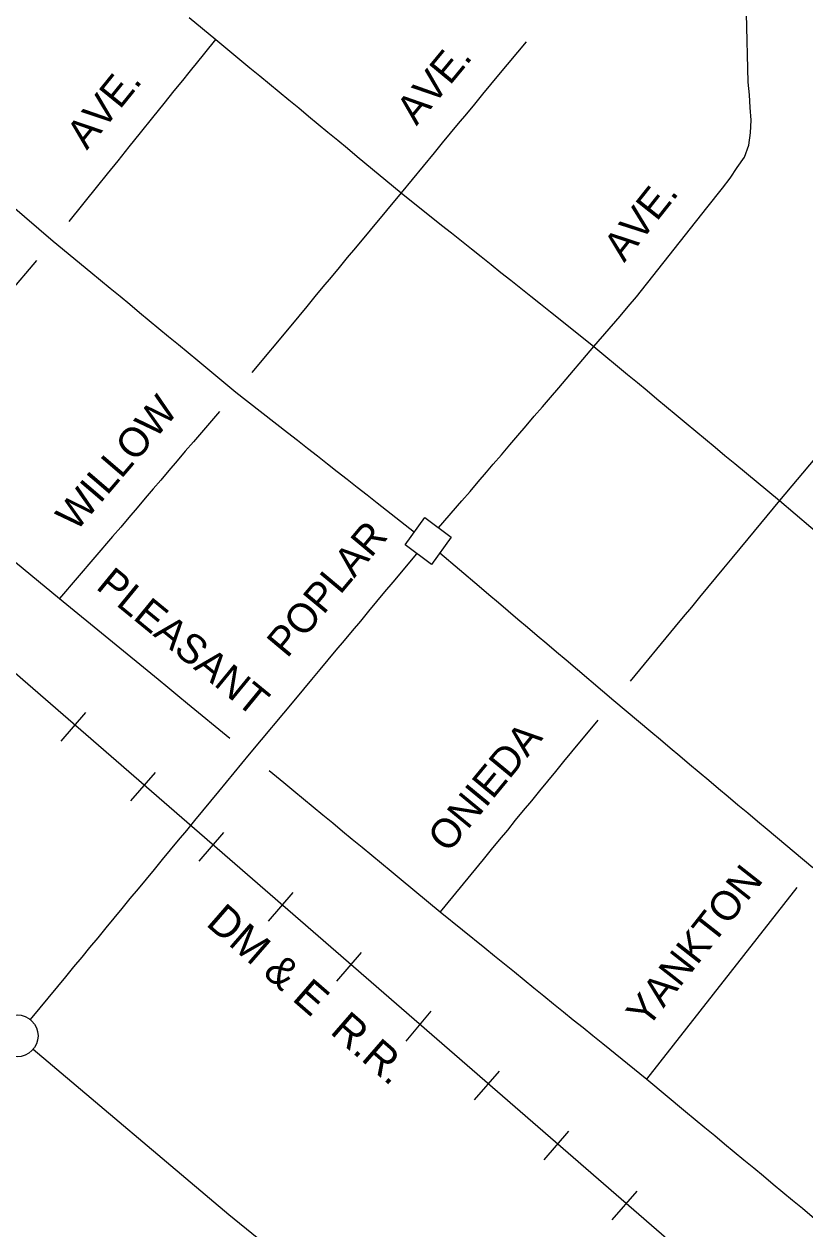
# Model space of a CAD drawing. Extents: x 1273685 to 1311991, y 16109961 to 16132859.
# Drawn here: x 1284864 to 1286097, y 16121440 to 16123342 of the extents above; entities that cross this region are included whole.
import ezdxf

# ---------------------------------------------------------------- set-up
doc = ezdxf.new("R2010")
doc.units = 0
for name, color, linetype in [('L11', 7, 'Continuous'), ('L3', 7, 'Continuous'), ('L4', 7, 'Continuous'), ('L48', 7, 'Continuous'), ('L9', 7, 'Continuous')]:
    doc.layers.add(name, color=color, linetype=linetype)

msp = doc.modelspace()

# ---------------------------------------------------------------- linework, layer by layer
at = {"layer": 'L11'}
for p, q in [((1284922.8, 16122210.3), (1284961.9, 16122255.5)), ((1284922.8, 16122210.3), (1284961.9, 16122255.5)), ((1284922.8, 16122210.3), (1284961.9, 16122255.5)), ((1284922.8, 16122210.3), (1284961.9, 16122255.5)), ((1284922.8, 16122210.3), (1284961.9, 16122255.5)), ((1284922.8, 16122210.3), (1284961.9, 16122255.5)), ((1284922.8, 16122210.3), (1284961.9, 16122255.5)), ((1285032.6, 16122115.6), (1285071.7, 16122160.7)), ((1285032.6, 16122115.6), (1285071.7, 16122160.7)), ((1285032.6, 16122115.6), (1285071.7, 16122160.7)), ((1285032.6, 16122115.6), (1285071.7, 16122160.7)), ((1285032.6, 16122115.6), (1285071.7, 16122160.7)), ((1285032.6, 16122115.6), (1285071.7, 16122160.7)), ((1285032.6, 16122115.6), (1285071.7, 16122160.7)), ((1285140.4, 16122020.8), (1285179.5, 16122066)), ((1285140.4, 16122020.8), (1285179.5, 16122066)), ((1285140.4, 16122020.8), (1285179.5, 16122066)), ((1285140.4, 16122020.8), (1285179.5, 16122066)), ((1285140.4, 16122020.8), (1285179.5, 16122066)), ((1285140.4, 16122020.8), (1285179.5, 16122066)), ((1285140.4, 16122020.8), (1285179.5, 16122066)), ((1285250.2, 16121926), (1285289.3, 16121971.2)), ((1285250.2, 16121926), (1285289.3, 16121971.2)), ((1285250.2, 16121926), (1285289.3, 16121971.2)), ((1285250.2, 16121926), (1285289.3, 16121971.2)), ((1285250.2, 16121926), (1285289.3, 16121971.2)), ((1285250.2, 16121926), (1285289.3, 16121971.2)), ((1285250.2, 16121926), (1285289.3, 16121971.2)), ((1285357.9, 16121831.3), (1285397.1, 16121876.4)), ((1285357.9, 16121831.3), (1285397.1, 16121876.4)), ((1285357.9, 16121831.3), (1285397.1, 16121876.4)), ((1285357.9, 16121831.3), (1285397.1, 16121876.4)), ((1285357.9, 16121831.3), (1285397.1, 16121876.4)), ((1285357.9, 16121831.3), (1285397.1, 16121876.4)), ((1285357.9, 16121831.3), (1285397.1, 16121876.4)), ((1285467.7, 16121736.5), (1285506.9, 16121783.6)), ((1285467.7, 16121736.5), (1285506.9, 16121783.6)), ((1285467.7, 16121736.5), (1285506.9, 16121783.6)), ((1285467.7, 16121736.5), (1285506.9, 16121783.6)), ((1285467.7, 16121736.5), (1285506.9, 16121783.6)), ((1285467.7, 16121736.5), (1285506.9, 16121783.6)), ((1285467.7, 16121736.5), (1285506.9, 16121783.6)), ((1285575.6, 16121643.7), (1285614.7, 16121688.9)), ((1285575.6, 16121643.7), (1285614.7, 16121688.9)), ((1285575.6, 16121643.7), (1285614.7, 16121688.9)), ((1285575.6, 16121643.7), (1285614.7, 16121688.9)), ((1285575.6, 16121643.7), (1285614.7, 16121688.9)), ((1285575.6, 16121643.7), (1285614.7, 16121688.9)), ((1285575.6, 16121643.7), (1285614.7, 16121688.9)), ((1285685.4, 16121548.9), (1285724.4, 16121594.1)), ((1285685.4, 16121548.9), (1285724.4, 16121594.1)), ((1285685.4, 16121548.9), (1285724.4, 16121594.1)), ((1285685.4, 16121548.9), (1285724.4, 16121594.1)), ((1285685.4, 16121548.9), (1285724.4, 16121594.1)), ((1285685.4, 16121548.9), (1285724.4, 16121594.1)), ((1285685.4, 16121548.9), (1285724.4, 16121594.1)), ((1285793.1, 16121454.2), (1285832.2, 16121499.3)), ((1285793.1, 16121454.2), (1285832.2, 16121499.3)), ((1285793.1, 16121454.2), (1285832.2, 16121499.3)), ((1285793.1, 16121454.2), (1285832.2, 16121499.3)), ((1285793.1, 16121454.2), (1285832.2, 16121499.3)), ((1285793.1, 16121454.2), (1285832.2, 16121499.3)), ((1285793.1, 16121454.2), (1285832.2, 16121499.3))]:
    msp.add_line(p, q, dxfattribs=at)
msp.add_lwpolyline([(1282905.6, 16123117.9), (1283281.9, 16123207.2), (1283434.5, 16123227.6), (1283687.8, 16123193.6), (1283908.4, 16123128.2), (1284065.3, 16122998.3), (1287293.7, 16120198.1), (1287662.6, 16119894.7), (1288333.3, 16119409.9), (1289034.5, 16118942.3), (1289407.7, 16118737.1), (1289916.4, 16118502.6), (1290314.8, 16118342.8), (1303471.2, 16114576.4)], dxfattribs=at)
at = {"layer": 'L3'}
for p, q in [((1285124.9, 16123352.5), (1285166.8, 16123318.1)), ((1285847.4, 16121676.2), (1286085.2, 16121979.1))]:
    msp.add_line(p, q, dxfattribs=at)
for points in [[(1285764.2, 16122833.1), (1285805.7, 16122881), (1285818.2, 16122896.6), (1285831.2, 16122911.8), (1285942.2, 16123052), (1285967, 16123083.4), (1285979.2, 16123099.1), (1285990.1, 16123115.9), (1286001.7, 16123132.4), (1286008.6, 16123150.9), (1286011.4, 16123170.8), (1286012.3, 16123190.8), (1286011, 16123210.8), (1286009.9, 16123230.7), (1286007.9, 16123250.6), (1286005.2, 16123359)], [(1284935.4, 16123030.8), (1284980.5, 16123086.8), (1284995.8, 16123105.8), (1285012.6, 16123126.6), (1285030, 16123148.3), (1285048.2, 16123170.8), (1285067.3, 16123194.6), (1285085.4, 16123217), (1285101.3, 16123236.8), (1285114.6, 16123253.3), (1285124.9, 16123266), (1285131, 16123273.6), (1285134.1, 16123277.5), (1285166.8, 16123318.1)], [(1285166.8, 16123318.1), (1285220.7, 16123273.4), (1285236.2, 16123260.7), (1285251.6, 16123247.9), (1285267, 16123235.2), (1285282.4, 16123222.5), (1285297.8, 16123209.8), (1285313.1, 16123197.1), (1285328.6, 16123184.3), (1285344.1, 16123171.6), (1285359.4, 16123158.9), (1285374.8, 16123146.2), (1285390.2, 16123133.4), (1285459.5, 16123076.1)], [(1285656.9, 16123314.3), (1285613.6, 16123262.2), (1285600.9, 16123246.9), (1285588.1, 16123231.5), (1285575.4, 16123216.1), (1285562.8, 16123200.8), (1285549.9, 16123185.3), (1285537.1, 16123170), (1285524.4, 16123154.6), (1285511.6, 16123139.2), (1285459.5, 16123076.1)], [(1284623.8, 16123242.8), (1284691.1, 16123185.8), (1284706.3, 16123172.8), (1284721.5, 16123159.9), (1284736.8, 16123147), (1284752, 16123134), (1284767.3, 16123121.1), (1284782.5, 16123108.1), (1284797.7, 16123095.2), (1284812.9, 16123082.3), (1284826.9, 16123070.5), (1284842, 16123057.7), (1284910.3, 16122999.7)], [(1285459.5, 16123076.1), (1285387.3, 16122989), (1285374.5, 16122973.6), (1285361.7, 16122958.2), (1285349, 16122942.8), (1285336.2, 16122927.4), (1285323.5, 16122912), (1285310.7, 16122896.6), (1285298, 16122881.3), (1285285.2, 16122865.9), (1285224, 16122792.2)], [(1285459.5, 16123076.1), (1285523.6, 16123025), (1285539.2, 16123012.6), (1285554.8, 16123000.1), (1285570.5, 16122987.6), (1285586, 16122975.2), (1285601.7, 16122962.7), (1285617.3, 16122950.2), (1285632.9, 16122937.8), (1285648.5, 16122925.3), (1285664.2, 16122912.8), (1285679.8, 16122900.4), (1285695.4, 16122887.9), (1285711, 16122875.6), (1285764.2, 16122833.1)], [(1284910.3, 16122999.7), (1284969.4, 16122950.8), (1284984.9, 16122938), (1285000.3, 16122925.3), (1285015.6, 16122912.6), (1285031.1, 16122899.8), (1285046.4, 16122887.1), (1285061.8, 16122874.4), (1285077.1, 16122861.8), (1285092.4, 16122849.1), (1285107.8, 16122836.4), (1285123.1, 16122823.7), (1285138.6, 16122811), (1285198.6, 16122761.3)], [(1284631.6, 16122670.7), (1284679.2, 16122726.9), (1284690.7, 16122740.5), (1284703.4, 16122755.5), (1284717.1, 16122771.6), (1284732, 16122789.2), (1284748.5, 16122808.7), (1284767.4, 16122831), (1284786.7, 16122853.7), (1284806.6, 16122877.2), (1284824.3, 16122898.2), (1284840.4, 16122917.3), (1284884.5, 16122969.1)], [(1286329, 16122913.5), (1286280, 16122855.2), (1286267.2, 16122839.9), (1286254.4, 16122824.6), (1286241.5, 16122809.3), (1286228.7, 16122793.9), (1286215.7, 16122778.7), (1286202.9, 16122763.3), (1286190.1, 16122748.1), (1286177.2, 16122732.7), (1286164.4, 16122717.4), (1286151.6, 16122702.1), (1286138.6, 16122686.8), (1286125.8, 16122671.5), (1286113, 16122656.2), (1286057.2, 16122589.8)], [(1285518.8, 16122546.8), (1285555.3, 16122589.4), (1285568.4, 16122604.5), (1285581.4, 16122619.7), (1285594.4, 16122634.9), (1285605.1, 16122647.5), (1285617.9, 16122662.4), (1285631.1, 16122677.7), (1285643.9, 16122692.7), (1285657, 16122707.9), (1285669.9, 16122723), (1285682.7, 16122737.9), (1285695.5, 16122752.9), (1285708.6, 16122768.1), (1285764.2, 16122833.1)], [(1285764.2, 16122833.1), (1285817.2, 16122789.1), (1285832.7, 16122776.3), (1285848, 16122763.5), (1285863.5, 16122750.7), (1285878.8, 16122738), (1285894.2, 16122725.2), (1285909.6, 16122712.4), (1285925, 16122699.7), (1285940.3, 16122686.9), (1285955.7, 16122674.1), (1285971.1, 16122661.3), (1285986.5, 16122648.6), (1286057.2, 16122589.8)], [(1285198.6, 16122761.3), (1285280.1, 16122697.5), (1285295.9, 16122685.1), (1285311.6, 16122672.8), (1285327.4, 16122660.4), (1285343.1, 16122648.1), (1285358.8, 16122635.8), (1285374.4, 16122623.5), (1285390.2, 16122611.2), (1285406, 16122598.9), (1285421.7, 16122586.5), (1285480.7, 16122540.3)], [(1285172.6, 16122730.8), (1285131.7, 16122682.9), (1285118.7, 16122667.7), (1285105.7, 16122652.5), (1285092.6, 16122637.2), (1285080.1, 16122622.4), (1285068, 16122608.4), (1285055.5, 16122593.7), (1285042.7, 16122578.6), (1285029.6, 16122563.4), (1285016.7, 16122548.2), (1285003.7, 16122533.1), (1284920.3, 16122435.3)], [(1284631.6, 16122670.7), (1284739.3, 16122582.9), (1284754.7, 16122570.3), (1284770.2, 16122557.7), (1284785.8, 16122545), (1284801.3, 16122532.4), (1284816.7, 16122519.8), (1284920.3, 16122435.3)], [(1286057.2, 16122589.8), (1286007.3, 16122529.5), (1285994.4, 16122514.1), (1285981.8, 16122498.8), (1285968.9, 16122483.3), (1285956.3, 16122468), (1285943.5, 16122452.6), (1285930.8, 16122437.2), (1285918, 16122421.8), (1285905.2, 16122406.4), (1285892.5, 16122391.1), (1285821.2, 16122305)], [(1286057.2, 16122589.8), (1286106.5, 16122548.2), (1286121.7, 16122535.3), (1286136.9, 16122522.3), (1286152.2, 16122509.4), (1286167.6, 16122496.5), (1286182.8, 16122483.6), (1286198, 16122470.7), (1286213.2, 16122457.8), (1286228.6, 16122444.9), (1286243.8, 16122431.9), (1286258.6, 16122419.4), (1286273.3, 16122407), (1286288.7, 16122394), (1286303.9, 16122381.1), (1286319.1, 16122368.2), (1286367.5, 16122327.3)], [(1285520.8, 16122507.5), (1285583.1, 16122454.7), (1285598.3, 16122441.7), (1285613.5, 16122428.8), (1285628.7, 16122415.8), (1285644, 16122402.9), (1285659.1, 16122390), (1285674.5, 16122377.1), (1285689.7, 16122364.1), (1285704.9, 16122351.2), (1285720.1, 16122338.3), (1285795.6, 16122274.2)], [(1284920.3, 16122435.3), (1285076, 16122307.7), (1285091.3, 16122295.1), (1285106.8, 16122282.4), (1285122.4, 16122269.7), (1285189.3, 16122214.8)], [(1285795.6, 16122274.2), (1285853.8, 16122225.4), (1285869.2, 16122212.5), (1285884.4, 16122199.7), (1285899.7, 16122186.8), (1285915.1, 16122174), (1285930.3, 16122161.1), (1285945.6, 16122148.3), (1285961, 16122135.4), (1285976.3, 16122122.6), (1285991.5, 16122109.7), (1286006.9, 16122096.9), (1286022.2, 16122084), (1286037.6, 16122071.2), (1286109.8, 16122010.5)], [(1285770.1, 16122243.4), (1285728.9, 16122193.2), (1285716.2, 16122177.7), (1285703.5, 16122162.3), (1285690.8, 16122146.8), (1285678.1, 16122131.5), (1285665.3, 16122116), (1285652.6, 16122100.6), (1285639.9, 16122085.2), (1285627.4, 16122069.8), (1285614.6, 16122054.3), (1285601.9, 16122038.8), (1285589.2, 16122023.4), (1285521.2, 16121940.8)], [(1285251.1, 16122164), (1285274.6, 16122144.6), (1285290.1, 16122131.9), (1285305.4, 16122119.2), (1285320.9, 16122106.4), (1285336.2, 16122093.7), (1285351.6, 16122081), (1285367, 16122068.2), (1285382.5, 16122055.5), (1285397.8, 16122042.8), (1285413.3, 16122030), (1285428.6, 16122017.3), (1285444.1, 16122004.6), (1285459.6, 16121991.8), (1285521.2, 16121940.8)], [(1285521.2, 16121940.8), (1285591.7, 16121883.6), (1285607.2, 16121871), (1285622.8, 16121858.5), (1285638.4, 16121845.8), (1285653.9, 16121833.2), (1285669.3, 16121820.7), (1285684.9, 16121808.1), (1285700.4, 16121795.5), (1285715.9, 16121782.9), (1285731.4, 16121770.3), (1285747.1, 16121757.7), (1285762.5, 16121745.1), (1285778, 16121732.5), (1285847.4, 16121676.2)], [(1285847.4, 16121676.2), (1285908.7, 16121625.5), (1285924.1, 16121612.7), (1285939.5, 16121599.9), (1285954.8, 16121587.2), (1285970.3, 16121574.5), (1285985.6, 16121561.8), (1286001, 16121549), (1286016.4, 16121536.3), (1286031.8, 16121523.5), (1286047.2, 16121510.7), (1286062.6, 16121498), (1286077.9, 16121485.3), (1286093.3, 16121472.6), (1286108.7, 16121459.8), (1286124.1, 16121447.1), (1286161.5, 16121416.2)]]:
    msp.add_lwpolyline(points, dxfattribs=at)
at = {"layer": 'L4'}
for points in [[(1285220.3, 16122189.5), (1285293.2, 16122276.9), (1285306, 16122292.2), (1285318.8, 16122307.6), (1285331.6, 16122323), (1285344.4, 16122338.3), (1285357.2, 16122353.6), (1285370.1, 16122369), (1285382.9, 16122384.4), (1285395.7, 16122399.7), (1285408.5, 16122415.1), (1285421.3, 16122430.4), (1285434.1, 16122445.8), (1285446.9, 16122461.2), (1285484.3, 16122506)], [(1284874.1, 16121770.4), (1284917.4, 16121822.8), (1284930.1, 16121838.2), (1284942.9, 16121853.6), (1284955.6, 16121869), (1284968.2, 16121884.4), (1284980.9, 16121899.8), (1284993.6, 16121915.2), (1285006.4, 16121930.6), (1285019.1, 16121946), (1285031.8, 16121961.4), (1285044.6, 16121976.8), (1285057.3, 16121992.2), (1285070, 16122007.6), (1285082.8, 16122023), (1285095.5, 16122038.4), (1285108.1, 16122053.8), (1285120.9, 16122069.2), (1285133.6, 16122084.6), (1285146.3, 16122100), (1285159.1, 16122115.4), (1285171.8, 16122130.8), (1285220.3, 16122189.5)], [(1284878.3, 16121723.5), (1285187.5, 16121462.8), (1285517.7, 16121194.9), (1285834.6, 16120936.8)]]:
    msp.add_lwpolyline(points, dxfattribs=at)
at = {"layer": 'L9'}
msp.add_lwpolyline([(1285466, 16122519.8), (1285497, 16122563.1), (1285538.4, 16122532.1), (1285507.4, 16122488.8)], close=True, dxfattribs=at)
msp.add_circle((1284853, 16121744.8), 33.1, dxfattribs=at)

# ---------------------------------------------------------------- texts
at = {"layer": 'L11'}
msp.add_text('DM & E  R.R.', height=48.562, rotation=318.9719, dxfattribs=at).set_placement((1285149.7, 16121920.3))
msp.add_text('DM & E  R.R.', height=48.562, rotation=318.9719, dxfattribs=at).set_placement((1285149.7, 16121920.3))
msp.add_text('DM & E  R.R.', height=48.562, rotation=318.9719, dxfattribs=at).set_placement((1285149.7, 16121920.3))
msp.add_text('DM & E  R.R.', height=48.562, rotation=318.9719, dxfattribs=at).set_placement((1285149.7, 16121920.3))
msp.add_text('DM & E  R.R.', height=48.562, rotation=318.9719, dxfattribs=at).set_placement((1285149.7, 16121920.3))
msp.add_text('DM & E  R.R.', height=48.562, rotation=318.9719, dxfattribs=at).set_placement((1285149.7, 16121920.3))
msp.add_text('DM & E  R.R.', height=48.562, rotation=318.9719, dxfattribs=at).set_placement((1285149.7, 16121920.3))
at = {"layer": 'L48'}
for s, rotation, p in [('AVE.', 50.4557, (1285483.9, 16123180.7)), ('AVE.', 50.9732, (1284963.3, 16123142.3)), ('AVE.', 51.6054, (1285811.9, 16122964.7)), ('WILLOW', 49.492, (1284945.9, 16122539.4)), ('POPLAR', 50.1173, (1285279.5, 16122339.8)), ('PLEASANT', 320.6613, (1284975.9, 16122451.8)), ('ONIEDA', 50.4923, (1285533.8, 16122031.9)), ('YANKTON', 51.8685, (1285848.3, 16121755.1))]:
    msp.add_text(s, height=46.31, rotation=rotation, dxfattribs=at).set_placement(p)

doc.saveas('drawing.dxf')
